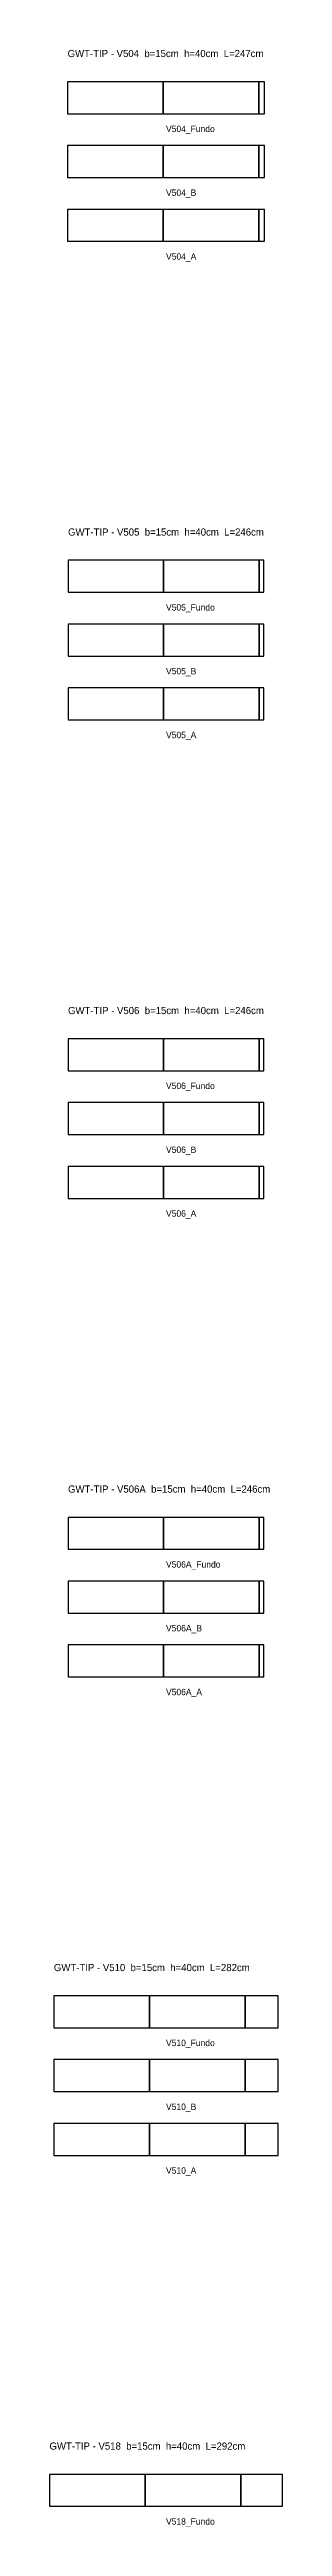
# Model space of a CAD drawing. Header units: metres. Extents: x -162 to 19445, y -6125 to 28582.
# Drawn here: x -146 to 146, y -2965 to 140 of the extents above; entities that cross this region are included whole.
import ezdxf

# ---------------------------------------------------------------- set-up
doc = ezdxf.new("R2010")
doc.units = ezdxf.units.M

msp = doc.modelspace()

# ---------------------------------------------------------------- linework, layer by layer
at = {"layer": 'Paineis'}
for points in [[(-123.5, 60), (-3.5, 60), (-3.5, 100), (-123.5, 100)], [(-3.5, 60), (116.5, 60), (116.5, 100), (-3.5, 100)], [(116.5, 60), (123.5, 60), (123.5, 100), (116.5, 100)], [(-123.5, -20), (-3.5, -20), (-3.5, 20), (-123.5, 20)], [(-3.5, -20), (116.5, -20), (116.5, 20), (-3.5, 20)], [(116.5, -20), (123.5, -20), (123.5, 20), (116.5, 20)], [(-123.5, -100), (-3.5, -100), (-3.5, -60), (-123.5, -60)], [(-3.5, -100), (116.5, -100), (116.5, -60), (-3.5, -60)], [(116.5, -100), (123.5, -100), (123.5, -60), (116.5, -60)], [(-123, -540), (-3, -540), (-3, -500), (-123, -500)], [(-3, -540), (117, -540), (117, -500), (-3, -500)], [(117, -540), (123, -540), (123, -500), (117, -500)], [(-123, -620), (-3, -620), (-3, -580), (-123, -580)], [(-3, -620), (117, -620), (117, -580), (-3, -580)], [(117, -620), (123, -620), (123, -580), (117, -580)], [(-123, -700), (-3, -700), (-3, -660), (-123, -660)], [(-3, -700), (117, -700), (117, -660), (-3, -660)], [(117, -700), (123, -700), (123, -660), (117, -660)], [(-123, -1140), (-3, -1140), (-3, -1100), (-123, -1100)], [(-3, -1140), (117, -1140), (117, -1100), (-3, -1100)], [(117, -1140), (123, -1140), (123, -1100), (117, -1100)], [(-123, -1220), (-3, -1220), (-3, -1180), (-123, -1180)], [(-3, -1220), (117, -1220), (117, -1180), (-3, -1180)], [(117, -1220), (123, -1220), (123, -1180), (117, -1180)], [(-123, -1300), (-3, -1300), (-3, -1260), (-123, -1260)], [(-3, -1300), (117, -1300), (117, -1260), (-3, -1260)], [(117, -1300), (123, -1300), (123, -1260), (117, -1260)], [(-123, -1740), (-3, -1740), (-3, -1700), (-123, -1700)], [(-3, -1740), (117, -1740), (117, -1700), (-3, -1700)], [(117, -1740), (123, -1740), (123, -1700), (117, -1700)], [(-123, -1820), (-3, -1820), (-3, -1780), (-123, -1780)], [(-3, -1820), (117, -1820), (117, -1780), (-3, -1780)], [(117, -1820), (123, -1820), (123, -1780), (117, -1780)], [(-123, -1900), (-3, -1900), (-3, -1860), (-123, -1860)], [(-3, -1900), (117, -1900), (117, -1860), (-3, -1860)], [(117, -1900), (123, -1900), (123, -1860), (117, -1860)], [(-140.75, -2340), (-20.75, -2340), (-20.75, -2300), (-140.75, -2300)], [(-20.75, -2340), (99.25, -2340), (99.25, -2300), (-20.75, -2300)], [(99.25, -2340), (140.75, -2340), (140.75, -2300), (99.25, -2300)], [(-140.75, -2420), (-20.75, -2420), (-20.75, -2380), (-140.75, -2380)], [(-20.75, -2420), (99.25, -2420), (99.25, -2380), (-20.75, -2380)], [(99.25, -2420), (140.75, -2420), (140.75, -2380), (99.25, -2380)], [(-140.75, -2500), (-20.75, -2500), (-20.75, -2460), (-140.75, -2460)], [(-20.75, -2500), (99.25, -2500), (99.25, -2460), (-20.75, -2460)], [(99.25, -2500), (140.75, -2500), (140.75, -2460), (99.25, -2460)], [(-146.25, -2940), (-26.25, -2940), (-26.25, -2900), (-146.25, -2900)], [(-26.25, -2940), (93.75, -2940), (93.75, -2900), (-26.25, -2900)], [(93.75, -2940), (146.25, -2940), (146.25, -2900), (93.75, -2900)]]:
    msp.add_lwpolyline(points, close=True, dxfattribs=at)

# ---------------------------------------------------------------- texts
at = {"layer": 'NOMENCLATURA', "char_height": 9, "attachment_point": 1}
for s, insert in [('GWT-TIP - V504  b=15cm  h=40cm  L=247cm', (-123.5, 140)), ('GWT-TIP - V505  b=15cm  h=40cm  L=246cm', (-123, -460)), ('GWT-TIP - V506  b=15cm  h=40cm  L=246cm', (-123, -1060)), ('GWT-TIP - V506A  b=15cm  h=40cm  L=246cm', (-123, -1660)), ('GWT-TIP - V510  b=15cm  h=40cm  L=282cm', (-140.75, -2260)), ('GWT-TIP - V518  b=15cm  h=40cm  L=292cm', (-146.25, -2860))]:
    msp.add_mtext(s, dxfattribs=dict(at, insert=insert))
at = {"layer": 'Texto Secao', "char_height": 8, "attachment_point": 1}
for s, insert in [('V504_Fundo', (0, 45)), ('V504_B', (0, -35)), ('V504_A', (0, -115)), ('V505_Fundo', (0, -555)), ('V505_B', (0, -635)), ('V505_A', (0, -715)), ('V506_Fundo', (0, -1155)), ('V506_B', (0, -1235)), ('V506_A', (0, -1315)), ('V506A_Fundo', (0, -1755)), ('V506A_B', (0, -1835)), ('V506A_A', (0, -1915)), ('V510_Fundo', (0, -2355)), ('V510_B', (0, -2435)), ('V510_A', (0, -2515)), ('V518_Fundo', (0, -2955))]:
    msp.add_mtext(s, dxfattribs=dict(at, insert=insert))

doc.saveas('drawing.dxf')
